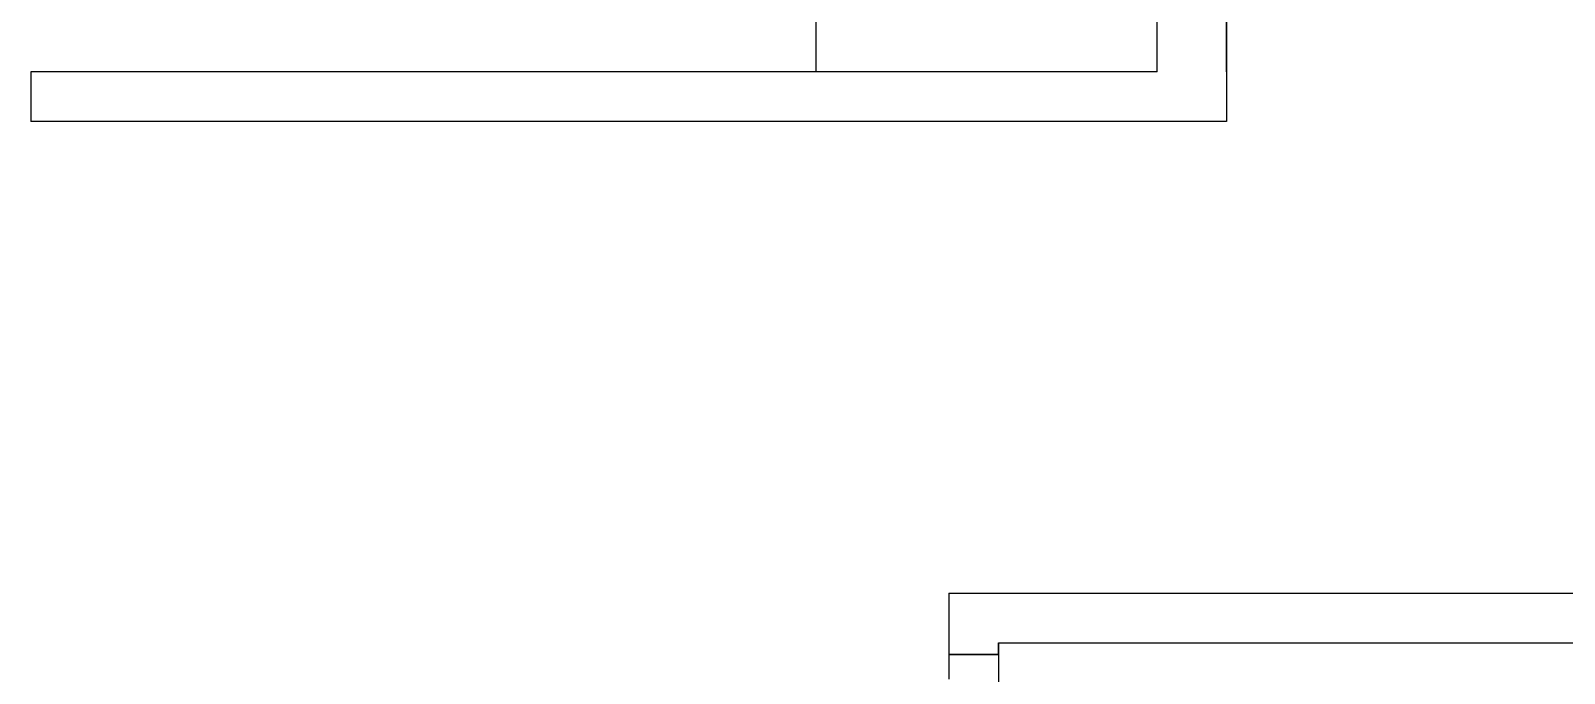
# Model space of a CAD drawing. Header units: metres. Extents: x -331 to 2982, y 362 to 2539.
# Drawn here: x 2875.787 to 2878.878, y 1397.944 to 1399.239 of the extents above; entities that cross this region are included whole.
import ezdxf

# ---------------------------------------------------------------- set-up
doc = ezdxf.new("R2010")
doc.units = ezdxf.units.M
doc.layers.add('Div', color=251, linetype='Continuous')
doc.layers.add('Pis', color=251, linetype='Continuous')

msp = doc.modelspace()

# ---------------------------------------------------------------- linework, layer by layer
at = {"layer": 'Div', "lineweight": 0}
for p, q in [((2878.0573, 1399.1558), (2878.0573, 1401.6515)), ((2878.0573, 1399.1558), (2878.0573, 1401.4765)), ((2878.1973, 1399.1558), (2878.1973, 1401.4765)), ((2878.1973, 1401.4765), (2878.1973, 1399.0558)), ((2878.0573, 1399.1558), (2875.7873, 1399.1558)), ((2875.7873, 1399.1558), (2875.7873, 1399.0558)), ((2878.1973, 1399.0558), (2875.7873, 1399.0558)), ((2877.6376, 1398.1058), (2879.3752, 1398.1058)), ((2877.6376, 1398.1058), (2877.6376, 1397.9824)), ((2877.7376, 1398.0058), (2879.3752, 1398.0058)), ((2877.7376, 1398.0058), (2877.7376, 1397.9824)), ((2877.7376, 1397.9824), (2877.7376, 1398.0058))]:
    msp.add_line(p, q, dxfattribs=at)
at = {"layer": 'Pis'}
for p, q in [((2877.3702, 1399.1558), (2877.3702, 1401.7358)), ((2878.0573, 1399.1558), (2878.0573, 1401.6515)), ((2878.0573, 1399.1558), (2878.0573, 1401.4765)), ((2878.1973, 1399.1558), (2878.1973, 1401.4765)), ((2878.1973, 1401.4765), (2878.1973, 1399.0558)), ((2878.0573, 1399.1558), (2875.7873, 1399.1558)), ((2875.7873, 1399.1558), (2875.7873, 1399.0558)), ((2878.1973, 1399.0558), (2875.7873, 1399.0558)), ((2877.6376, 1398.1058), (2879.3752, 1398.1058)), ((2877.6376, 1398.1058), (2877.6376, 1397.9824)), ((2877.7376, 1398.0058), (2879.3752, 1398.0058)), ((2877.7376, 1398.0058), (2877.7376, 1397.9824)), ((2877.7376, 1397.9824), (2877.7376, 1398.0058)), ((2877.6376, 1397.9824), (2877.7376, 1397.9824)), ((2877.7376, 1397.9824), (2877.6376, 1397.9824)), ((2877.6376, 1397.9824), (2877.6376, 1397.9324)), ((2877.6376, 1397.9824), (2877.7376, 1397.9824)), ((2877.7376, 1397.9824), (2877.7376, 1397.9124))]:
    msp.add_line(p, q, dxfattribs=at)

doc.saveas('drawing.dxf')
